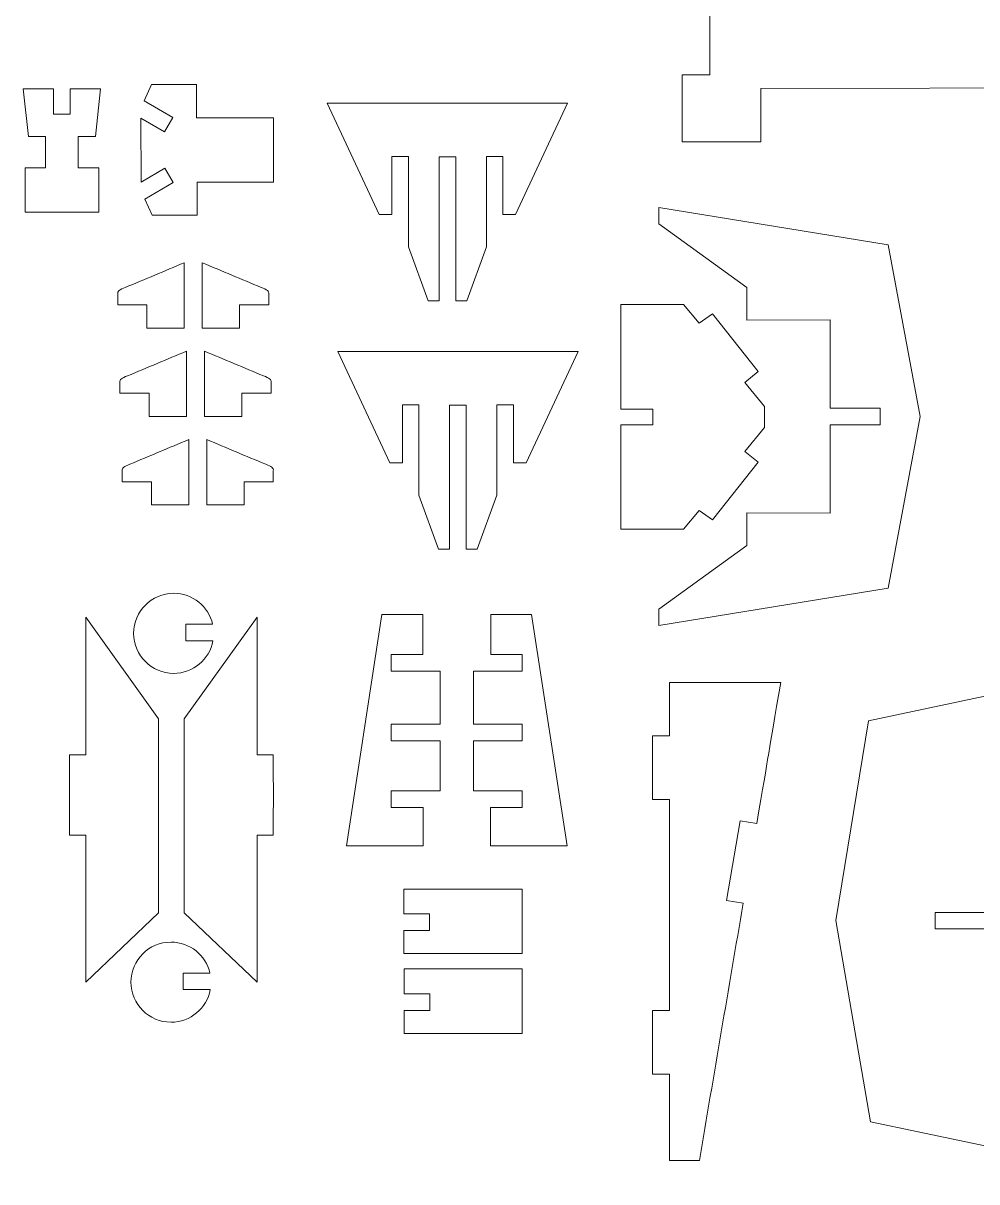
# Model space of a CAD drawing. Header units: millimetres. Extents: x -265 to 252, y -332 to 236.
# Drawn here: x -254.5 to -24.9, y -331.7 to -52.7 of the extents above; entities that cross this region are included whole.
import ezdxf

# ---------------------------------------------------------------- set-up
doc = ezdxf.new("R2010")
doc.units = ezdxf.units.MM
doc.header["$MEASUREMENT"] = 0
doc.layers.add('Layer 1', color=7, linetype='Continuous')

msp = doc.modelspace()

# ---------------------------------------------------------------- linework, layer by layer
at = {"layer": 'Layer 1', "color": 2, "lineweight": 5}
for points, knots in [([(-95.8356, -65.1484), (-95.8356, -65.1484), (-95.8356, -81.2724), (-95.8356, -81.2724), (-95.8356, -81.2724), (-95.8356, -81.2724), (-76.8668, -81.2724), (-76.8668, -81.2724), (-76.8668, -81.2724), (-76.8668, -81.2724), (-76.8668, -68.4684), (-76.8668, -68.4684), (-76.8668, -68.4684), (-76.8668, -68.4684), (4.3844, -68.3108), (4.3844, -68.3108), (4.3844, -68.3108), (4.3844, -68.3108), (5.4908, -83.9596), (5.4908, -83.9596), (5.4908, -83.9596), (5.4908, -83.9596), (11.9716, -83.9596), (11.9716, -83.9596), (11.9716, -83.9596), (11.9716, -83.9596), (11.9716, -79.0596), (11.9716, -79.0596), (11.9716, -79.0596), (11.9716, -79.0596), (15.9236, -79.0596), (15.9236, -79.0596), (15.9236, -79.0596), (15.9236, -79.0596), (15.9236, -83.9596), (15.9236, -83.9596), (15.9236, -83.9596), (15.9236, -83.9596), (15.9236, -83.9596), (15.9236, -83.9596), (15.9236, -83.9596), (15.9236, -83.9596), (22.4844, -83.9596), (22.4844, -83.9596), (22.4844, -83.9596), (22.4844, -83.9596), (23.1164, -68.302), (23.1164, -68.302), (23.1164, -68.302), (23.1164, -68.302), (55.9204, -68.4092), (55.9204, -68.4092), (55.9204, -68.4092), (55.9204, -68.4092), (55.9204, -68.4092), (55.9204, -68.4092), (55.9204, -68.4092), (55.9204, -68.4092), (55.9164, -59.6164), (55.9164, -59.6164), (55.9164, -59.6164), (55.9164, -59.6164), (69.1948, -59.6164), (69.1948, -59.6164), (69.1948, -59.6164), (69.1948, -59.6164), (69.1948, -71.1556), (69.1948, -71.1556), (69.1948, -71.1556), (69.1948, -71.1556), (82.7892, -71.1556), (82.7892, -71.1556), (82.7892, -71.1556), (82.7892, -71.1556), (82.7876, -68.3972), (82.7876, -68.3972), (82.7876, -68.3972), (82.7876, -68.3972), (131.4764, -68.3756), (131.4764, -68.3756), (131.4764, -68.3756), (131.4764, -68.3756), (131.4764, -68.3756), (131.4764, -68.3756), (131.4764, -68.3756), (133.4788, -68.0172), (134.4276, -66.6364), (134.322, -64.2332), (134.322, -64.2332), (134.322, -64.2332), (134.322, -64.2332), (134.322, -64.2332), (134.322, -64.2332), (134.4276, -61.8292), (133.4788, -60.4484), (131.4764, -60.0908), (131.4764, -60.0908), (131.4764, -60.0908), (131.4764, -60.0908), (131.4764, -60.0908), (131.4764, -60.0908), (131.4764, -60.0908), (104.1292, -60.0908), (104.1292, -60.0908), (104.1292, -60.0908), (104.1292, -60.0908), (34.5756, -43.9676), (34.5756, -43.9676), (34.5756, -43.9676), (34.5756, -43.9676), (32.0468, -47.1292), (32.0468, -47.1292), (32.0468, -47.1292), (32.0468, -47.1292), (14.6588, -34.1668), (14.6588, -34.1668), (14.6588, -34.1668), (14.6588, -34.1668), (10.2332, -60.4068), (10.2332, -60.4068), (10.2332, -60.4068), (10.2332, -60.4068), (6.4388, -59.774), (6.4388, -59.774), (6.4388, -59.774), (6.4388, -59.774), (8.178, -49.1836), (8.178, -49.1836), (8.178, -49.1836), (8.178, -49.1836), (-6.5228, -49.1836), (-6.5228, -49.1836), (-6.5228, -49.1836), (-6.5228, -49.1836), (-15.0588, -34.3252), (-15.0588, -34.3252), (-15.0588, -34.3252), (-15.0588, -34.3252), (-25.4924, -35.4316), (-25.4924, -35.4316), (-25.4924, -35.4316), (-25.4924, -35.4316), (-25.4924, -31.954), (-25.4924, -31.954), (-25.4924, -31.954), (-25.4924, -31.954), (-50.942, -35.1148), (-50.942, -35.1148), (-50.942, -35.1148), (-50.942, -35.1148), (-50.942, -38.9092), (-50.942, -38.9092), (-50.942, -38.9092), (-50.942, -38.9092), (-89.1964, -44.5996), (-89.1964, -44.5996), (-89.1964, -44.5996), (-89.1964, -44.5996), (-89.1964, -65.1484), (-89.1964, -65.1484), (-89.1964, -65.1484), (-89.1964, -65.1484), (-95.8356, -65.1484), (-95.8356, -65.1484), (-95.8356, -65.1484), (-95.8356, -65.1484), (-95.8356, -65.1484), (-95.8356, -65.1484)], [0, 0, 0, 0, 0.02380952, 0.02380952, 0.02380952, 0.02380952, 0.04761905, 0.04761905, 0.04761905, 0.04761905, 0.07142857, 0.07142857, 0.07142857, 0.07142857, 0.0952381, 0.0952381, 0.0952381, 0.0952381, 0.11904762, 0.11904762, 0.11904762, 0.11904762, 0.14285714, 0.14285714, 0.14285714, 0.14285714, 0.16666667, 0.16666667, 0.16666667, 0.16666667, 0.19047619, 0.19047619, 0.19047619, 0.19047619, 0.21428571, 0.21428571, 0.21428571, 0.21428571, 0.23809524, 0.23809524, 0.23809524, 0.23809524, 0.26190476, 0.26190476, 0.26190476, 0.26190476, 0.28571429, 0.28571429, 0.28571429, 0.28571429, 0.30952381, 0.30952381, 0.30952381, 0.30952381, 0.33333333, 0.33333333, 0.33333333, 0.33333333, 0.35714286, 0.35714286, 0.35714286, 0.35714286, 0.38095238, 0.38095238, 0.38095238, 0.38095238, 0.4047619, 0.4047619, 0.4047619, 0.4047619, 0.42857143, 0.42857143, 0.42857143, 0.42857143, 0.45238095, 0.45238095, 0.45238095, 0.45238095, 0.47619048, 0.47619048, 0.47619048, 0.47619048, 0.5, 0.5, 0.5, 0.5, 0.52380952, 0.52380952, 0.52380952, 0.52380952, 0.54761905, 0.54761905, 0.54761905, 0.54761905, 0.57142857, 0.57142857, 0.57142857, 0.57142857, 0.5952381, 0.5952381, 0.5952381, 0.5952381, 0.61904762, 0.61904762, 0.61904762, 0.61904762, 0.64285714, 0.64285714, 0.64285714, 0.64285714, 0.66666667, 0.66666667, 0.66666667, 0.66666667, 0.69047619, 0.69047619, 0.69047619, 0.69047619, 0.71428571, 0.71428571, 0.71428571, 0.71428571, 0.73809524, 0.73809524, 0.73809524, 0.73809524, 0.76190476, 0.76190476, 0.76190476, 0.76190476, 0.78571429, 0.78571429, 0.78571429, 0.78571429, 0.80952381, 0.80952381, 0.80952381, 0.80952381, 0.83333333, 0.83333333, 0.83333333, 0.83333333, 0.85714286, 0.85714286, 0.85714286, 0.85714286, 0.88095238, 0.88095238, 0.88095238, 0.88095238, 0.9047619, 0.9047619, 0.9047619, 0.9047619, 0.92857143, 0.92857143, 0.92857143, 0.92857143, 0.95238095, 0.95238095, 0.95238095, 0.95238095, 0.97619048, 0.97619048, 0.97619048, 0.97619048, 1, 1, 1, 1]), ([(-247.1588, -68.5228), (-247.1588, -68.5228), (-247.1588, -74.6084), (-247.1588, -74.6084), (-247.1588, -74.6084), (-247.1588, -74.6084), (-243.1668, -74.6084), (-243.1668, -74.6084), (-243.1668, -74.6084), (-243.1668, -74.6084), (-243.1668, -68.5228), (-243.1668, -68.5228), (-243.1668, -68.5228), (-243.1668, -68.5228), (-243.1668, -68.5228), (-243.1668, -68.5228), (-243.1668, -68.5228), (-243.1668, -68.5228), (-235.8364, -68.5228), (-235.8364, -68.5228), (-235.8364, -68.5228), (-235.8364, -68.5228), (-237.1012, -79.9828), (-237.1012, -79.9828), (-237.1012, -79.9828), (-237.1012, -79.9828), (-241.2108, -79.9828), (-241.2108, -79.9828), (-241.2108, -79.9828), (-241.2108, -79.9828), (-241.2108, -87.5708), (-241.2108, -87.5708), (-241.2108, -87.5708), (-241.2108, -87.5708), (-236.3108, -87.5708), (-236.3108, -87.5708), (-236.3108, -87.5708), (-236.3108, -87.5708), (-236.3108, -98.2404), (-236.3108, -98.2404), (-236.3108, -98.2404), (-236.3108, -98.2404), (-245.1628, -98.2404), (-245.1628, -98.2404), (-245.1628, -98.2404), (-245.1628, -98.2404), (-245.1628, -98.2404), (-245.1628, -98.2404), (-245.1628, -98.2404), (-245.1628, -98.2404), (-254.0148, -98.2404), (-254.0148, -98.2404), (-254.0148, -98.2404), (-254.0148, -98.2404), (-254.0148, -87.5708), (-254.0148, -87.5708), (-254.0148, -87.5708), (-254.0148, -87.5708), (-249.1148, -87.5708), (-249.1148, -87.5708), (-249.1148, -87.5708), (-249.1148, -87.5708), (-249.1148, -79.9828), (-249.1148, -79.9828), (-249.1148, -79.9828), (-249.1148, -79.9828), (-253.2244, -79.9828), (-253.2244, -79.9828), (-253.2244, -79.9828), (-253.2244, -79.9828), (-254.4892, -68.5228), (-254.4892, -68.5228), (-254.4892, -68.5228), (-254.4892, -68.5228), (-247.1588, -68.5228), (-247.1588, -68.5228), (-247.1588, -68.5228), (-247.1588, -68.5228), (-247.1588, -68.5228), (-247.1588, -68.5228)], [0, 0, 0, 0, 0.05, 0.05, 0.05, 0.05, 0.1, 0.1, 0.1, 0.1, 0.15, 0.15, 0.15, 0.15, 0.2, 0.2, 0.2, 0.2, 0.25, 0.25, 0.25, 0.25, 0.3, 0.3, 0.3, 0.3, 0.35, 0.35, 0.35, 0.35, 0.4, 0.4, 0.4, 0.4, 0.45, 0.45, 0.45, 0.45, 0.5, 0.5, 0.5, 0.5, 0.55, 0.55, 0.55, 0.55, 0.6, 0.6, 0.6, 0.6, 0.65, 0.65, 0.65, 0.65, 0.7, 0.7, 0.7, 0.7, 0.75, 0.75, 0.75, 0.75, 0.8, 0.8, 0.8, 0.8, 0.85, 0.85, 0.85, 0.85, 0.9, 0.9, 0.9, 0.9, 0.95, 0.95, 0.95, 0.95, 1, 1, 1, 1]), ([(-212.638, -91.0084), (-212.638, -91.0084), (-194.2612, -91.0084), (-194.2612, -91.0084), (-194.2612, -91.0084), (-194.2612, -91.0084), (-194.2612, -75.5164), (-194.2612, -75.5164), (-194.2612, -75.5164), (-194.2612, -75.5164), (-212.7564, -75.5164), (-212.7564, -75.5164), (-212.7564, -75.5164), (-212.7564, -75.5164), (-212.7564, -75.5164), (-212.7564, -75.5164), (-212.7564, -75.5164), (-212.7564, -75.5164), (-212.7564, -67.534), (-212.7564, -67.534), (-212.7564, -67.534), (-212.7564, -67.534), (-223.5844, -67.534), (-223.5844, -67.534), (-223.5844, -67.534), (-223.5844, -67.534), (-225.3348, -71.4156), (-225.3348, -71.4156), (-225.3348, -71.4156), (-225.3348, -71.4156), (-218.47, -75.4108), (-218.47, -75.4108), (-218.47, -75.4108), (-218.47, -75.4108), (-220.4788, -78.8636), (-220.4788, -78.8636), (-220.4788, -78.8636), (-220.4788, -78.8636), (-226.13, -75.5748), (-226.13, -75.5748), (-226.13, -75.5748), (-226.13, -75.5748), (-226.0876, -90.9948), (-226.0876, -90.9948), (-226.0876, -90.9948), (-226.0876, -90.9948), (-220.3604, -87.6612), (-220.3604, -87.6612), (-220.3604, -87.6612), (-220.3604, -87.6612), (-218.3508, -91.114), (-218.3508, -91.114), (-218.3508, -91.114), (-218.3508, -91.114), (-225.2164, -95.1092), (-225.2164, -95.1092), (-225.2164, -95.1092), (-225.2164, -95.1092), (-223.466, -98.9908), (-223.466, -98.9908), (-223.466, -98.9908), (-223.466, -98.9908), (-212.638, -98.9908), (-212.638, -98.9908), (-212.638, -98.9908), (-212.638, -98.9908), (-212.638, -91.0084), (-212.638, -91.0084), (-212.638, -91.0084), (-212.638, -91.0084), (-212.638, -91.0084), (-212.638, -91.0084)], [0, 0, 0, 0, 0.05555556, 0.05555556, 0.05555556, 0.05555556, 0.11111111, 0.11111111, 0.11111111, 0.11111111, 0.16666667, 0.16666667, 0.16666667, 0.16666667, 0.22222222, 0.22222222, 0.22222222, 0.22222222, 0.27777778, 0.27777778, 0.27777778, 0.27777778, 0.33333333, 0.33333333, 0.33333333, 0.33333333, 0.38888889, 0.38888889, 0.38888889, 0.38888889, 0.44444444, 0.44444444, 0.44444444, 0.44444444, 0.5, 0.5, 0.5, 0.5, 0.55555556, 0.55555556, 0.55555556, 0.55555556, 0.61111111, 0.61111111, 0.61111111, 0.61111111, 0.66666667, 0.66666667, 0.66666667, 0.66666667, 0.72222222, 0.72222222, 0.72222222, 0.72222222, 0.77777778, 0.77777778, 0.77777778, 0.77777778, 0.83333333, 0.83333333, 0.83333333, 0.83333333, 0.88888889, 0.88888889, 0.88888889, 0.88888889, 0.94444444, 0.94444444, 0.94444444, 0.94444444, 1, 1, 1, 1]), ([(-152.3644, -84.918), (-153.8924, -84.918), (-152.834, -84.918), (-154.362, -84.918), (-154.362, -84.918), (-154.362, -84.918), (-154.362, -119.6156), (-154.362, -119.6156), (-154.362, -119.6156), (-154.362, -119.6156), (-157.0276, -119.6156), (-157.0276, -119.6156), (-157.0276, -119.6156), (-157.0276, -119.6156), (-161.7484, -106.5756), (-161.7484, -106.5756), (-161.7484, -106.5756), (-161.7484, -106.5756), (-161.7484, -84.8396), (-161.7484, -84.8396), (-161.7484, -84.8396), (-161.7484, -84.8396), (-165.7436, -84.8396), (-165.7436, -84.8396), (-165.7436, -84.8396), (-165.7436, -84.8396), (-165.7436, -98.8292), (-165.7436, -98.8292), (-165.7436, -98.8292), (-165.7436, -98.8292), (-168.7836, -98.8292), (-168.7836, -98.8292), (-168.7836, -98.8292), (-168.7836, -98.8292), (-181.2924, -72.0356), (-181.2924, -72.0356), (-181.2924, -72.0356), (-181.2924, -72.0356), (-181.2924, -72.0356), (-181.2924, -72.0356), (-181.2924, -72.0356), (-181.2924, -72.0356), (-152.3644, -72.0356), (-152.3644, -72.0356), (-152.3644, -72.0356), (-152.3644, -72.0356), (-152.3644, -72.0356), (-152.3644, -72.0356), (-152.3644, -72.0356), (-152.3644, -72.0356), (-123.4372, -72.0356), (-123.4372, -72.0356), (-123.4372, -72.0356), (-123.4372, -72.0356), (-123.4372, -72.0356), (-123.4372, -72.0356), (-123.4372, -72.0356), (-123.4372, -72.0356), (-135.946, -98.8292), (-135.946, -98.8292), (-135.946, -98.8292), (-135.946, -98.8292), (-138.986, -98.8292), (-138.986, -98.8292), (-138.986, -98.8292), (-138.986, -98.8292), (-138.986, -84.8396), (-138.986, -84.8396), (-138.986, -84.8396), (-138.986, -84.8396), (-142.9804, -84.8396), (-142.9804, -84.8396), (-142.9804, -84.8396), (-142.9804, -84.8396), (-142.9804, -106.578), (-142.9804, -106.578), (-142.9804, -106.578), (-142.9804, -106.578), (-147.7012, -119.6156), (-147.7012, -119.6156), (-147.7012, -119.6156), (-147.7012, -119.6156), (-150.3668, -119.6156), (-150.3668, -119.6156), (-150.3668, -119.6156), (-150.3668, -119.6156), (-150.3668, -84.918), (-150.3668, -84.918), (-150.3668, -84.918), (-151.8956, -84.918), (-150.8364, -84.918), (-152.3644, -84.918), (-152.3644, -84.918), (-152.3644, -84.918), (-152.3644, -84.918), (-152.3644, -84.918)], [0, 0, 0, 0, 0.04166667, 0.04166667, 0.04166667, 0.04166667, 0.08333333, 0.08333333, 0.08333333, 0.08333333, 0.125, 0.125, 0.125, 0.125, 0.16666667, 0.16666667, 0.16666667, 0.16666667, 0.20833333, 0.20833333, 0.20833333, 0.20833333, 0.25, 0.25, 0.25, 0.25, 0.29166667, 0.29166667, 0.29166667, 0.29166667, 0.33333333, 0.33333333, 0.33333333, 0.33333333, 0.375, 0.375, 0.375, 0.375, 0.41666667, 0.41666667, 0.41666667, 0.41666667, 0.45833333, 0.45833333, 0.45833333, 0.45833333, 0.5, 0.5, 0.5, 0.5, 0.54166667, 0.54166667, 0.54166667, 0.54166667, 0.58333333, 0.58333333, 0.58333333, 0.58333333, 0.625, 0.625, 0.625, 0.625, 0.66666667, 0.66666667, 0.66666667, 0.66666667, 0.70833333, 0.70833333, 0.70833333, 0.70833333, 0.75, 0.75, 0.75, 0.75, 0.79166667, 0.79166667, 0.79166667, 0.79166667, 0.83333333, 0.83333333, 0.83333333, 0.83333333, 0.875, 0.875, 0.875, 0.875, 0.91666667, 0.91666667, 0.91666667, 0.91666667, 0.95833333, 0.95833333, 0.95833333, 0.95833333, 1, 1, 1, 1]), ([(-60.1788, -145.4268), (-60.1788, -145.4268), (-48.1924, -145.4268), (-48.1924, -145.4268), (-48.1924, -145.4268), (-48.1924, -145.4268), (-48.1924, -149.4188), (-48.1924, -149.4188), (-48.1924, -149.4188), (-48.1924, -149.4188), (-60.1788, -149.4188), (-60.1788, -149.4188), (-60.1788, -149.4188), (-60.1788, -149.4188), (-60.1788, -149.4188), (-60.1788, -149.4188), (-60.1788, -149.4188), (-60.1788, -149.4188), (-60.1876, -170.6764), (-60.1876, -170.6764), (-60.1876, -170.6764), (-60.1876, -170.6764), (-80.266, -170.6436), (-80.266, -170.6436), (-80.266, -170.6436), (-80.266, -170.6436), (-80.254, -178.4396), (-80.254, -178.4396), (-80.254, -178.4396), (-80.254, -178.4396), (-101.4364, -193.7732), (-101.4364, -193.7732), (-101.4364, -193.7732), (-101.4364, -193.7732), (-101.4364, -197.7252), (-101.4364, -197.7252), (-101.4364, -197.7252), (-101.4364, -197.7252), (-46.2684, -188.714), (-46.2684, -188.714), (-46.2684, -188.714), (-46.2684, -188.714), (-38.522, -147.4228), (-38.522, -147.4228), (-38.522, -147.4228), (-38.522, -147.4228), (-38.522, -147.4228), (-38.522, -147.4228), (-38.522, -147.4228), (-38.522, -147.4228), (-46.2684, -106.1316), (-46.2684, -106.1316), (-46.2684, -106.1316), (-46.2684, -106.1316), (-101.4364, -97.1212), (-101.4364, -97.1212), (-101.4364, -97.1212), (-101.4364, -97.1212), (-101.4364, -101.0732), (-101.4364, -101.0732), (-101.4364, -101.0732), (-101.4364, -101.0732), (-80.254, -116.406), (-80.254, -116.406), (-80.254, -116.406), (-80.254, -116.406), (-80.266, -124.202), (-80.266, -124.202), (-80.266, -124.202), (-80.266, -124.202), (-60.1876, -124.17), (-60.1876, -124.17), (-60.1876, -124.17), (-60.1876, -124.17), (-60.1788, -145.4276), (-60.1788, -145.4276), (-60.1788, -145.4276), (-60.1788, -145.4276), (-60.1788, -145.4268), (-60.1788, -145.4268)], [0, 0, 0, 0, 0.05, 0.05, 0.05, 0.05, 0.1, 0.1, 0.1, 0.1, 0.15, 0.15, 0.15, 0.15, 0.2, 0.2, 0.2, 0.2, 0.25, 0.25, 0.25, 0.25, 0.3, 0.3, 0.3, 0.3, 0.35, 0.35, 0.35, 0.35, 0.4, 0.4, 0.4, 0.4, 0.45, 0.45, 0.45, 0.45, 0.5, 0.5, 0.5, 0.5, 0.55, 0.55, 0.55, 0.55, 0.6, 0.6, 0.6, 0.6, 0.65, 0.65, 0.65, 0.65, 0.7, 0.7, 0.7, 0.7, 0.75, 0.75, 0.75, 0.75, 0.8, 0.8, 0.8, 0.8, 0.85, 0.85, 0.85, 0.85, 0.9, 0.9, 0.9, 0.9, 0.95, 0.95, 0.95, 0.95, 1, 1, 1, 1]), ([(-110.6044, -145.6188), (-110.6044, -145.6188), (-102.9348, -145.6188), (-102.9348, -145.6188), (-102.9348, -145.6188), (-102.9348, -145.6188), (-102.9348, -149.4132), (-102.9348, -149.4132), (-102.9348, -149.4132), (-102.9348, -149.4132), (-110.6044, -149.4132), (-110.6044, -149.4132), (-110.6044, -149.4132), (-110.6044, -149.4132), (-110.6044, -149.4132), (-110.6044, -149.4132), (-110.6044, -149.4132), (-110.6044, -149.4132), (-110.6044, -174.5468), (-110.6044, -174.5468), (-110.6044, -174.5468), (-110.6044, -174.5468), (-95.5084, -174.5468), (-95.5084, -174.5468), (-95.5084, -174.5468), (-95.5084, -174.5468), (-91.7148, -170.042), (-91.7148, -170.042), (-91.7148, -170.042), (-91.7148, -170.042), (-88.5532, -172.334), (-88.5532, -172.334), (-88.5532, -172.334), (-88.5532, -172.334), (-77.5668, -158.4228), (-77.5668, -158.4228), (-77.5668, -158.4228), (-77.5668, -158.4228), (-80.7284, -155.8148), (-80.7284, -155.8148), (-80.7284, -155.8148), (-80.7284, -155.8148), (-75.986, -150.0452), (-75.986, -150.0452), (-75.986, -150.0452), (-75.986, -150.0452), (-75.986, -147.5156), (-75.986, -147.5156), (-75.986, -147.5156), (-75.986, -147.5156), (-75.986, -147.5156), (-75.986, -147.5156), (-75.986, -147.5156), (-75.986, -147.5156), (-75.986, -144.9868), (-75.986, -144.9868), (-75.986, -144.9868), (-75.986, -144.9868), (-80.7284, -139.2172), (-80.7284, -139.2172), (-80.7284, -139.2172), (-80.7284, -139.2172), (-77.5668, -136.6084), (-77.5668, -136.6084), (-77.5668, -136.6084), (-77.5668, -136.6084), (-88.5532, -122.698), (-88.5532, -122.698), (-88.5532, -122.698), (-88.5532, -122.698), (-91.7148, -124.99), (-91.7148, -124.99), (-91.7148, -124.99), (-91.7148, -124.99), (-95.5084, -120.4852), (-95.5084, -120.4852), (-95.5084, -120.4852), (-95.5084, -120.4852), (-110.6044, -120.4852), (-110.6044, -120.4852), (-110.6044, -120.4852), (-110.6044, -120.4852), (-110.6044, -145.6188), (-110.6044, -145.6188), (-110.6044, -145.6188), (-110.6044, -145.6188), (-110.6044, -145.6188), (-110.6044, -145.6188)], [0, 0, 0, 0, 0.04545455, 0.04545455, 0.04545455, 0.04545455, 0.09090909, 0.09090909, 0.09090909, 0.09090909, 0.13636364, 0.13636364, 0.13636364, 0.13636364, 0.18181818, 0.18181818, 0.18181818, 0.18181818, 0.22727273, 0.22727273, 0.22727273, 0.22727273, 0.27272727, 0.27272727, 0.27272727, 0.27272727, 0.31818182, 0.31818182, 0.31818182, 0.31818182, 0.36363636, 0.36363636, 0.36363636, 0.36363636, 0.40909091, 0.40909091, 0.40909091, 0.40909091, 0.45454545, 0.45454545, 0.45454545, 0.45454545, 0.5, 0.5, 0.5, 0.5, 0.54545455, 0.54545455, 0.54545455, 0.54545455, 0.59090909, 0.59090909, 0.59090909, 0.59090909, 0.63636364, 0.63636364, 0.63636364, 0.63636364, 0.68181818, 0.68181818, 0.68181818, 0.68181818, 0.72727273, 0.72727273, 0.72727273, 0.72727273, 0.77272727, 0.77272727, 0.77272727, 0.77272727, 0.81818182, 0.81818182, 0.81818182, 0.81818182, 0.86363636, 0.86363636, 0.86363636, 0.86363636, 0.90909091, 0.90909091, 0.90909091, 0.90909091, 0.95454545, 0.95454545, 0.95454545, 0.95454545, 1, 1, 1, 1]), ([(-149.822, -144.6644), (-151.35, -144.6644), (-150.2916, -144.6644), (-151.8196, -144.6644), (-151.8196, -144.6644), (-151.8196, -144.6644), (-151.8196, -179.362), (-151.8196, -179.362), (-151.8196, -179.362), (-151.8196, -179.362), (-154.4852, -179.362), (-154.4852, -179.362), (-154.4852, -179.362), (-154.4852, -179.362), (-159.206, -166.322), (-159.206, -166.322), (-159.206, -166.322), (-159.206, -166.322), (-159.206, -144.586), (-159.206, -144.586), (-159.206, -144.586), (-159.206, -144.586), (-163.2012, -144.586), (-163.2012, -144.586), (-163.2012, -144.586), (-163.2012, -144.586), (-163.2012, -158.5756), (-163.2012, -158.5756), (-163.2012, -158.5756), (-163.2012, -158.5756), (-166.2412, -158.5756), (-166.2412, -158.5756), (-166.2412, -158.5756), (-166.2412, -158.5756), (-178.75, -131.782), (-178.75, -131.782), (-178.75, -131.782), (-178.75, -131.782), (-178.75, -131.782), (-178.75, -131.782), (-178.75, -131.782), (-178.75, -131.782), (-149.822, -131.782), (-149.822, -131.782), (-149.822, -131.782), (-149.822, -131.782), (-149.822, -131.782), (-149.822, -131.782), (-149.822, -131.782), (-149.822, -131.782), (-120.8948, -131.782), (-120.8948, -131.782), (-120.8948, -131.782), (-120.8948, -131.782), (-120.8948, -131.782), (-120.8948, -131.782), (-120.8948, -131.782), (-120.8948, -131.782), (-133.4036, -158.5756), (-133.4036, -158.5756), (-133.4036, -158.5756), (-133.4036, -158.5756), (-136.4436, -158.5756), (-136.4436, -158.5756), (-136.4436, -158.5756), (-136.4436, -158.5756), (-136.4436, -144.586), (-136.4436, -144.586), (-136.4436, -144.586), (-136.4436, -144.586), (-140.438, -144.586), (-140.438, -144.586), (-140.438, -144.586), (-140.438, -144.586), (-140.438, -166.3244), (-140.438, -166.3244), (-140.438, -166.3244), (-140.438, -166.3244), (-145.1588, -179.362), (-145.1588, -179.362), (-145.1588, -179.362), (-145.1588, -179.362), (-147.8244, -179.362), (-147.8244, -179.362), (-147.8244, -179.362), (-147.8244, -179.362), (-147.8244, -144.6644), (-147.8244, -144.6644), (-147.8244, -144.6644), (-149.3532, -144.6644), (-148.294, -144.6644), (-149.822, -144.6644), (-149.822, -144.6644), (-149.822, -144.6644), (-149.822, -144.6644), (-149.822, -144.6644)], [0, 0, 0, 0, 0.04166667, 0.04166667, 0.04166667, 0.04166667, 0.08333333, 0.08333333, 0.08333333, 0.08333333, 0.125, 0.125, 0.125, 0.125, 0.16666667, 0.16666667, 0.16666667, 0.16666667, 0.20833333, 0.20833333, 0.20833333, 0.20833333, 0.25, 0.25, 0.25, 0.25, 0.29166667, 0.29166667, 0.29166667, 0.29166667, 0.33333333, 0.33333333, 0.33333333, 0.33333333, 0.375, 0.375, 0.375, 0.375, 0.41666667, 0.41666667, 0.41666667, 0.41666667, 0.45833333, 0.45833333, 0.45833333, 0.45833333, 0.5, 0.5, 0.5, 0.5, 0.54166667, 0.54166667, 0.54166667, 0.54166667, 0.58333333, 0.58333333, 0.58333333, 0.58333333, 0.625, 0.625, 0.625, 0.625, 0.66666667, 0.66666667, 0.66666667, 0.66666667, 0.70833333, 0.70833333, 0.70833333, 0.70833333, 0.75, 0.75, 0.75, 0.75, 0.79166667, 0.79166667, 0.79166667, 0.79166667, 0.83333333, 0.83333333, 0.83333333, 0.83333333, 0.875, 0.875, 0.875, 0.875, 0.91666667, 0.91666667, 0.91666667, 0.91666667, 0.95833333, 0.95833333, 0.95833333, 0.95833333, 1, 1, 1, 1]), ([(-22.9604, -270.7796), (-22.9604, -270.7796), (-34.946, -270.7796), (-34.946, -270.7796), (-34.946, -270.7796), (-34.946, -270.7796), (-34.946, -266.7884), (-34.946, -266.7884), (-34.946, -266.7884), (-34.946, -266.7884), (-22.9604, -266.7884), (-22.9604, -266.7884), (-22.9604, -266.7884), (-22.9604, -266.7884), (-22.9604, -266.7884), (-22.9604, -266.7884), (-22.9604, -266.7884), (-22.9604, -266.7884), (-22.9604, -231.286), (-22.9604, -231.286), (-22.9604, -231.286), (-22.9604, -231.286), (18.2972, -222.434), (18.2972, -222.434), (18.2972, -222.434), (18.2972, -222.434), (18.2972, -205.994), (18.2972, -205.994), (18.2972, -205.994), (18.2972, -205.994), (-51.0188, -220.6556), (-51.0188, -220.6556), (-51.0188, -220.6556), (-51.0188, -220.6556), (-58.8436, -268.7836), (-58.8436, -268.7836), (-58.8436, -268.7836), (-58.8436, -268.7836), (-50.5052, -317.2284), (-50.5052, -317.2284), (-50.5052, -317.2284), (-50.5052, -317.2284), (18.3364, -331.6524), (18.3364, -331.6524), (18.3364, -331.6524), (18.3364, -331.6524), (18.2972, -315.134), (18.2972, -315.134), (18.2972, -315.134), (18.2972, -315.134), (-22.9604, -306.2812), (-22.9604, -306.2812), (-22.9604, -306.2812), (-22.9604, -306.2812), (-22.9604, -270.7796), (-22.9604, -270.7796), (-22.9604, -270.7796), (-22.9604, -270.7796), (-22.9604, -270.7796), (-22.9604, -270.7796)], [0, 0, 0, 0, 0.06666667, 0.06666667, 0.06666667, 0.06666667, 0.13333333, 0.13333333, 0.13333333, 0.13333333, 0.2, 0.2, 0.2, 0.2, 0.26666667, 0.26666667, 0.26666667, 0.26666667, 0.33333333, 0.33333333, 0.33333333, 0.33333333, 0.4, 0.4, 0.4, 0.4, 0.46666667, 0.46666667, 0.46666667, 0.46666667, 0.53333333, 0.53333333, 0.53333333, 0.53333333, 0.6, 0.6, 0.6, 0.6, 0.66666667, 0.66666667, 0.66666667, 0.66666667, 0.73333333, 0.73333333, 0.73333333, 0.73333333, 0.8, 0.8, 0.8, 0.8, 0.86666667, 0.86666667, 0.86666667, 0.86666667, 0.93333333, 0.93333333, 0.93333333, 0.93333333, 1, 1, 1, 1])]:
    msp.add_open_spline(points, degree=3, knots=knots, dxfattribs=at)
at = {"layer": 'Layer 1', "color": 22, "lineweight": 5}
for points, knots in [([(-224.6844, -120.5644), (-227.0292, -120.5644), (-229.374, -120.5644), (-231.7188, -120.5644), (-231.7188, -120.5644), (-231.7188, -119.6684), (-231.7188, -118.7724), (-231.7188, -117.8772), (-231.7188, -117.8772), (-231.8508, -117.3236), (-231.2444, -116.8228), (-229.9012, -116.3748), (-229.9012, -116.3748), (-229.9012, -116.3748), (-229.9012, -116.3748), (-229.9012, -116.3748), (-229.9012, -116.3748), (-225.1652, -114.386), (-220.43, -112.3964), (-215.694, -110.4076), (-215.694, -110.4076), (-215.694, -110.4076), (-215.694, -110.4076), (-215.694, -110.4076), (-215.694, -110.4076), (-215.694, -115.6508), (-215.694, -120.8932), (-215.694, -126.1364), (-215.694, -126.1364), (-215.694, -126.1364), (-215.694, -126.1364), (-215.694, -126.1364), (-215.694, -126.1364), (-215.694, -126.1364), (-224.6844, -126.1364), (-224.6844, -126.1364), (-224.6844, -126.1364), (-224.6844, -126.1364), (-224.6844, -120.5644), (-224.6844, -120.5644), (-224.6844, -120.5644), (-224.6844, -120.5644), (-224.6844, -120.5644), (-224.6844, -120.5644)], [0, 0, 0, 0, 0.09090909, 0.09090909, 0.09090909, 0.09090909, 0.18181818, 0.18181818, 0.18181818, 0.18181818, 0.27272727, 0.27272727, 0.27272727, 0.27272727, 0.36363636, 0.36363636, 0.36363636, 0.36363636, 0.45454545, 0.45454545, 0.45454545, 0.45454545, 0.54545455, 0.54545455, 0.54545455, 0.54545455, 0.63636364, 0.63636364, 0.63636364, 0.63636364, 0.72727273, 0.72727273, 0.72727273, 0.72727273, 0.81818182, 0.81818182, 0.81818182, 0.81818182, 0.90909091, 0.90909091, 0.90909091, 0.90909091, 1, 1, 1, 1]), ([(-202.3836, -120.5644), (-200.0388, -120.5644), (-197.694, -120.5644), (-195.3492, -120.5644), (-195.3492, -120.5644), (-195.3492, -119.6684), (-195.3492, -118.7724), (-195.3492, -117.8772), (-195.3492, -117.8772), (-195.2172, -117.3236), (-195.8236, -116.8228), (-197.1668, -116.3748), (-197.1668, -116.3748), (-197.1668, -116.3748), (-197.1668, -116.3748), (-197.1668, -116.3748), (-197.1668, -116.3748), (-201.9028, -114.386), (-206.638, -112.3964), (-211.374, -110.4076), (-211.374, -110.4076), (-211.374, -110.4076), (-211.374, -110.4076), (-211.374, -110.4076), (-211.374, -110.4076), (-211.374, -115.6508), (-211.374, -120.8932), (-211.374, -126.1364), (-211.374, -126.1364), (-211.374, -126.1364), (-211.374, -126.1364), (-211.374, -126.1364), (-211.374, -126.1364), (-211.374, -126.1364), (-202.3836, -126.1364), (-202.3836, -126.1364), (-202.3836, -126.1364), (-202.3836, -126.1364), (-202.3836, -120.5644), (-202.3836, -120.5644), (-202.3836, -120.5644), (-202.3836, -120.5644), (-202.3836, -120.5644), (-202.3836, -120.5644)], [0, 0, 0, 0, 0.09090909, 0.09090909, 0.09090909, 0.09090909, 0.18181818, 0.18181818, 0.18181818, 0.18181818, 0.27272727, 0.27272727, 0.27272727, 0.27272727, 0.36363636, 0.36363636, 0.36363636, 0.36363636, 0.45454545, 0.45454545, 0.45454545, 0.45454545, 0.54545455, 0.54545455, 0.54545455, 0.54545455, 0.63636364, 0.63636364, 0.63636364, 0.63636364, 0.72727273, 0.72727273, 0.72727273, 0.72727273, 0.81818182, 0.81818182, 0.81818182, 0.81818182, 0.90909091, 0.90909091, 0.90909091, 0.90909091, 1, 1, 1, 1]), ([(-224.1492, -141.8436), (-226.494, -141.8436), (-228.8388, -141.8436), (-231.1836, -141.8436), (-231.1836, -141.8436), (-231.1836, -140.9476), (-231.1836, -140.0516), (-231.1836, -139.1564), (-231.1836, -139.1564), (-231.3156, -138.6028), (-230.7092, -138.102), (-229.366, -137.654), (-229.366, -137.654), (-229.366, -137.654), (-229.366, -137.654), (-229.366, -137.654), (-229.366, -137.654), (-224.63, -135.6652), (-219.8948, -133.6756), (-215.1588, -131.6868), (-215.1588, -131.6868), (-215.1588, -131.6868), (-215.1588, -131.6868), (-215.1588, -131.6868), (-215.1588, -131.6868), (-215.1588, -136.93), (-215.1588, -142.1724), (-215.1588, -147.4156), (-215.1588, -147.4156), (-215.1588, -147.4156), (-215.1588, -147.4156), (-215.1588, -147.4156), (-215.1588, -147.4156), (-215.1588, -147.4156), (-224.1492, -147.4156), (-224.1492, -147.4156), (-224.1492, -147.4156), (-224.1492, -147.4156), (-224.1492, -141.8436), (-224.1492, -141.8436), (-224.1492, -141.8436), (-224.1492, -141.8436), (-224.1492, -141.8436), (-224.1492, -141.8436)], [0, 0, 0, 0, 0.09090909, 0.09090909, 0.09090909, 0.09090909, 0.18181818, 0.18181818, 0.18181818, 0.18181818, 0.27272727, 0.27272727, 0.27272727, 0.27272727, 0.36363636, 0.36363636, 0.36363636, 0.36363636, 0.45454545, 0.45454545, 0.45454545, 0.45454545, 0.54545455, 0.54545455, 0.54545455, 0.54545455, 0.63636364, 0.63636364, 0.63636364, 0.63636364, 0.72727273, 0.72727273, 0.72727273, 0.72727273, 0.81818182, 0.81818182, 0.81818182, 0.81818182, 0.90909091, 0.90909091, 0.90909091, 0.90909091, 1, 1, 1, 1]), ([(-201.8484, -141.8436), (-199.5036, -141.8436), (-197.1588, -141.8436), (-194.814, -141.8436), (-194.814, -141.8436), (-194.814, -140.9476), (-194.814, -140.0516), (-194.814, -139.1564), (-194.814, -139.1564), (-194.682, -138.6028), (-195.2884, -138.102), (-196.6316, -137.654), (-196.6316, -137.654), (-196.6316, -137.654), (-196.6316, -137.654), (-196.6316, -137.654), (-196.6316, -137.654), (-201.3676, -135.6652), (-206.1028, -133.6756), (-210.8388, -131.6868), (-210.8388, -131.6868), (-210.8388, -131.6868), (-210.8388, -131.6868), (-210.8388, -131.6868), (-210.8388, -131.6868), (-210.8388, -136.93), (-210.8388, -142.1724), (-210.8388, -147.4156), (-210.8388, -147.4156), (-210.8388, -147.4156), (-210.8388, -147.4156), (-210.8388, -147.4156), (-210.8388, -147.4156), (-210.8388, -147.4156), (-201.8484, -147.4156), (-201.8484, -147.4156), (-201.8484, -147.4156), (-201.8484, -147.4156), (-201.8484, -141.8436), (-201.8484, -141.8436), (-201.8484, -141.8436), (-201.8484, -141.8436), (-201.8484, -141.8436), (-201.8484, -141.8436)], [0, 0, 0, 0, 0.09090909, 0.09090909, 0.09090909, 0.09090909, 0.18181818, 0.18181818, 0.18181818, 0.18181818, 0.27272727, 0.27272727, 0.27272727, 0.27272727, 0.36363636, 0.36363636, 0.36363636, 0.36363636, 0.45454545, 0.45454545, 0.45454545, 0.45454545, 0.54545455, 0.54545455, 0.54545455, 0.54545455, 0.63636364, 0.63636364, 0.63636364, 0.63636364, 0.72727273, 0.72727273, 0.72727273, 0.72727273, 0.81818182, 0.81818182, 0.81818182, 0.81818182, 0.90909091, 0.90909091, 0.90909091, 0.90909091, 1, 1, 1, 1]), ([(-223.614, -163.1228), (-225.9588, -163.1228), (-228.3036, -163.1228), (-230.6484, -163.1228), (-230.6484, -163.1228), (-230.6484, -162.2268), (-230.6484, -161.3308), (-230.6484, -160.4356), (-230.6484, -160.4356), (-230.7804, -159.882), (-230.174, -159.3812), (-228.8308, -158.9332), (-228.8308, -158.9332), (-228.8308, -158.9332), (-228.8308, -158.9332), (-228.8308, -158.9332), (-228.8308, -158.9332), (-224.0948, -156.9444), (-219.3596, -154.9548), (-214.6236, -152.966), (-214.6236, -152.966), (-214.6236, -152.966), (-214.6236, -152.966), (-214.6236, -152.966), (-214.6236, -152.966), (-214.6236, -158.2092), (-214.6236, -163.4516), (-214.6236, -168.6948), (-214.6236, -168.6948), (-214.6236, -168.6948), (-214.6236, -168.6948), (-214.6236, -168.6948), (-214.6236, -168.6948), (-214.6236, -168.6948), (-223.614, -168.6948), (-223.614, -168.6948), (-223.614, -168.6948), (-223.614, -168.6948), (-223.614, -163.1228), (-223.614, -163.1228), (-223.614, -163.1228), (-223.614, -163.1228), (-223.614, -163.1228), (-223.614, -163.1228)], [0, 0, 0, 0, 0.09090909, 0.09090909, 0.09090909, 0.09090909, 0.18181818, 0.18181818, 0.18181818, 0.18181818, 0.27272727, 0.27272727, 0.27272727, 0.27272727, 0.36363636, 0.36363636, 0.36363636, 0.36363636, 0.45454545, 0.45454545, 0.45454545, 0.45454545, 0.54545455, 0.54545455, 0.54545455, 0.54545455, 0.63636364, 0.63636364, 0.63636364, 0.63636364, 0.72727273, 0.72727273, 0.72727273, 0.72727273, 0.81818182, 0.81818182, 0.81818182, 0.81818182, 0.90909091, 0.90909091, 0.90909091, 0.90909091, 1, 1, 1, 1]), ([(-201.3132, -163.1228), (-198.9684, -163.1228), (-196.6236, -163.1228), (-194.2788, -163.1228), (-194.2788, -163.1228), (-194.2788, -162.2268), (-194.2788, -161.3308), (-194.2788, -160.4356), (-194.2788, -160.4356), (-194.1468, -159.882), (-194.7532, -159.3812), (-196.0964, -158.9332), (-196.0964, -158.9332), (-196.0964, -158.9332), (-196.0964, -158.9332), (-196.0964, -158.9332), (-196.0964, -158.9332), (-200.8324, -156.9444), (-205.5676, -154.9548), (-210.3036, -152.966), (-210.3036, -152.966), (-210.3036, -152.966), (-210.3036, -152.966), (-210.3036, -152.966), (-210.3036, -152.966), (-210.3036, -158.2092), (-210.3036, -163.4516), (-210.3036, -168.6948), (-210.3036, -168.6948), (-210.3036, -168.6948), (-210.3036, -168.6948), (-210.3036, -168.6948), (-210.3036, -168.6948), (-210.3036, -168.6948), (-201.3132, -168.6948), (-201.3132, -168.6948), (-201.3132, -168.6948), (-201.3132, -168.6948), (-201.3132, -163.1228), (-201.3132, -163.1228), (-201.3132, -163.1228), (-201.3132, -163.1228), (-201.3132, -163.1228), (-201.3132, -163.1228)], [0, 0, 0, 0, 0.09090909, 0.09090909, 0.09090909, 0.09090909, 0.18181818, 0.18181818, 0.18181818, 0.18181818, 0.27272727, 0.27272727, 0.27272727, 0.27272727, 0.36363636, 0.36363636, 0.36363636, 0.36363636, 0.45454545, 0.45454545, 0.45454545, 0.45454545, 0.54545455, 0.54545455, 0.54545455, 0.54545455, 0.63636364, 0.63636364, 0.63636364, 0.63636364, 0.72727273, 0.72727273, 0.72727273, 0.72727273, 0.81818182, 0.81818182, 0.81818182, 0.81818182, 0.90909091, 0.90909091, 0.90909091, 0.90909091, 1, 1, 1, 1]), ([(-208.8836, -197.4284), (-208.8836, -197.4284), (-215.3404, -197.4284), (-215.3404, -197.4284), (-215.3404, -197.4284), (-215.3404, -197.4284), (-215.3404, -201.4204), (-215.3404, -201.4204), (-215.3404, -201.4204), (-215.3404, -201.4204), (-208.8004, -201.4204), (-208.8004, -201.4204), (-208.8004, -201.4204), (-208.8004, -201.4204), (-208.8028, -201.434), (-208.8028, -201.434), (-208.8028, -201.434), (-209.6508, -205.8868), (-213.5652, -209.2548), (-218.2644, -209.2548), (-218.2644, -209.2548), (-223.5836, -209.2548), (-227.8972, -204.9412), (-227.8972, -199.622), (-227.8972, -199.622), (-227.8972, -194.3036), (-223.5836, -189.99), (-218.2644, -189.99), (-218.2644, -189.99), (-213.7044, -189.99), (-209.8836, -193.1604), (-208.886, -197.4172), (-208.886, -197.4172), (-208.886, -197.4172), (-208.8836, -197.4284), (-208.8836, -197.4284)], [0, 0, 0, 0, 0.11111111, 0.11111111, 0.11111111, 0.11111111, 0.22222222, 0.22222222, 0.22222222, 0.22222222, 0.33333333, 0.33333333, 0.33333333, 0.33333333, 0.44444444, 0.44444444, 0.44444444, 0.44444444, 0.55555556, 0.55555556, 0.55555556, 0.55555556, 0.66666667, 0.66666667, 0.66666667, 0.66666667, 0.77777778, 0.77777778, 0.77777778, 0.77777778, 0.88888889, 0.88888889, 0.88888889, 0.88888889, 1, 1, 1, 1]), ([(-154.1116, -208.6876), (-154.1116, -208.6876), (-154.1116, -221.5116), (-154.1116, -221.5116), (-154.1116, -221.5116), (-154.1116, -221.5116), (-154.1116, -221.5116), (-154.1116, -221.5116), (-154.1116, -221.5116), (-154.1116, -221.5116), (-165.8876, -221.5116), (-165.8876, -221.5116), (-165.8876, -221.5116), (-165.8876, -221.5116), (-165.8876, -225.5028), (-165.8876, -225.5028), (-165.8876, -225.5028), (-165.8876, -225.5028), (-154.1116, -225.5028), (-154.1116, -225.5028), (-154.1116, -225.5028), (-154.1116, -225.5028), (-154.1116, -225.5028), (-154.1116, -225.5028), (-154.1116, -225.5028), (-154.1116, -225.5028), (-154.1116, -237.5364), (-154.1116, -237.5364), (-154.1116, -237.5364), (-154.1116, -237.5364), (-154.1116, -237.5364), (-154.1116, -237.5364), (-154.1116, -237.5364), (-154.1116, -237.5364), (-165.8876, -237.5364), (-165.8876, -237.5364), (-165.8876, -237.5364), (-165.8876, -237.5364), (-165.8876, -241.5276), (-165.8876, -241.5276), (-165.8876, -241.5276), (-165.8876, -241.5276), (-158.2116, -241.5276), (-158.2116, -241.5276), (-158.2116, -241.5276), (-158.2116, -241.5276), (-158.2116, -241.5276), (-158.2116, -241.5276), (-158.2116, -241.5276), (-158.2116, -241.5276), (-158.2116, -250.7948), (-158.2116, -250.7948), (-158.2116, -250.7948), (-158.2116, -250.7948), (-158.2116, -250.7948), (-158.2116, -250.7948), (-158.2116, -250.7948), (-158.2116, -250.7948), (-176.6668, -250.7948), (-176.6668, -250.7948), (-176.6668, -250.7948), (-176.6668, -250.7948), (-176.6668, -250.7948), (-176.6668, -250.7948), (-176.6668, -250.7948), (-176.6668, -250.7948), (-168.1388, -195.1132), (-168.1388, -195.1132), (-168.1388, -195.1132), (-168.1388, -195.1132), (-168.1388, -195.1132), (-168.1388, -195.1132), (-168.1388, -195.1132), (-168.1388, -195.1132), (-158.3004, -195.1132), (-158.3004, -195.1132), (-158.3004, -195.1132), (-158.3004, -195.1132), (-158.3004, -195.1132), (-158.3004, -195.1132), (-158.3004, -195.1132), (-158.3004, -195.1132), (-158.3004, -204.6964), (-158.3004, -204.6964), (-158.3004, -204.6964), (-158.3004, -204.6964), (-158.3004, -204.6964), (-158.3004, -204.6964), (-158.3004, -204.6964), (-158.3004, -204.6964), (-165.8876, -204.6964), (-165.8876, -204.6964), (-165.8876, -204.6964), (-165.8876, -204.6964), (-165.8876, -208.6876), (-165.8876, -208.6876), (-165.8876, -208.6876), (-165.8876, -208.6876), (-154.1116, -208.6876), (-154.1116, -208.6876), (-154.1116, -208.6876), (-154.1116, -208.6876), (-154.1116, -208.6876), (-154.1116, -208.6876)], [0, 0, 0, 0, 0.03846154, 0.03846154, 0.03846154, 0.03846154, 0.07692308, 0.07692308, 0.07692308, 0.07692308, 0.11538462, 0.11538462, 0.11538462, 0.11538462, 0.15384615, 0.15384615, 0.15384615, 0.15384615, 0.19230769, 0.19230769, 0.19230769, 0.19230769, 0.23076923, 0.23076923, 0.23076923, 0.23076923, 0.26923077, 0.26923077, 0.26923077, 0.26923077, 0.30769231, 0.30769231, 0.30769231, 0.30769231, 0.34615385, 0.34615385, 0.34615385, 0.34615385, 0.38461538, 0.38461538, 0.38461538, 0.38461538, 0.42307692, 0.42307692, 0.42307692, 0.42307692, 0.46153846, 0.46153846, 0.46153846, 0.46153846, 0.5, 0.5, 0.5, 0.5, 0.53846154, 0.53846154, 0.53846154, 0.53846154, 0.57692308, 0.57692308, 0.57692308, 0.57692308, 0.61538462, 0.61538462, 0.61538462, 0.61538462, 0.65384615, 0.65384615, 0.65384615, 0.65384615, 0.69230769, 0.69230769, 0.69230769, 0.69230769, 0.73076923, 0.73076923, 0.73076923, 0.73076923, 0.76923077, 0.76923077, 0.76923077, 0.76923077, 0.80769231, 0.80769231, 0.80769231, 0.80769231, 0.84615385, 0.84615385, 0.84615385, 0.84615385, 0.88461538, 0.88461538, 0.88461538, 0.88461538, 0.92307692, 0.92307692, 0.92307692, 0.92307692, 0.96153846, 0.96153846, 0.96153846, 0.96153846, 1, 1, 1, 1]), ([(-146.1116, -208.6876), (-146.1116, -208.6876), (-146.1116, -221.5116), (-146.1116, -221.5116), (-146.1116, -221.5116), (-146.1116, -221.5116), (-146.1116, -221.5116), (-146.1116, -221.5116), (-146.1116, -221.5116), (-146.1116, -221.5116), (-134.3356, -221.5116), (-134.3356, -221.5116), (-134.3356, -221.5116), (-134.3356, -221.5116), (-134.3356, -225.5028), (-134.3356, -225.5028), (-134.3356, -225.5028), (-134.3356, -225.5028), (-146.1116, -225.5028), (-146.1116, -225.5028), (-146.1116, -225.5028), (-146.1116, -225.5028), (-146.1116, -225.5028), (-146.1116, -225.5028), (-146.1116, -225.5028), (-146.1116, -225.5028), (-146.1116, -237.5364), (-146.1116, -237.5364), (-146.1116, -237.5364), (-146.1116, -237.5364), (-146.1116, -237.5364), (-146.1116, -237.5364), (-146.1116, -237.5364), (-146.1116, -237.5364), (-134.3356, -237.5364), (-134.3356, -237.5364), (-134.3356, -237.5364), (-134.3356, -237.5364), (-134.3356, -241.5276), (-134.3356, -241.5276), (-134.3356, -241.5276), (-134.3356, -241.5276), (-142.0116, -241.5276), (-142.0116, -241.5276), (-142.0116, -241.5276), (-142.0116, -241.5276), (-142.0116, -241.5276), (-142.0116, -241.5276), (-142.0116, -241.5276), (-142.0116, -241.5276), (-142.0116, -250.7948), (-142.0116, -250.7948), (-142.0116, -250.7948), (-142.0116, -250.7948), (-142.0116, -250.7948), (-142.0116, -250.7948), (-142.0116, -250.7948), (-142.0116, -250.7948), (-123.5564, -250.7948), (-123.5564, -250.7948), (-123.5564, -250.7948), (-123.5564, -250.7948), (-123.5564, -250.7948), (-123.5564, -250.7948), (-123.5564, -250.7948), (-123.5564, -250.7948), (-132.0844, -195.1132), (-132.0844, -195.1132), (-132.0844, -195.1132), (-132.0844, -195.1132), (-132.0844, -195.1132), (-132.0844, -195.1132), (-132.0844, -195.1132), (-132.0844, -195.1132), (-141.9228, -195.1132), (-141.9228, -195.1132), (-141.9228, -195.1132), (-141.9228, -195.1132), (-141.9228, -195.1132), (-141.9228, -195.1132), (-141.9228, -195.1132), (-141.9228, -195.1132), (-141.9228, -204.6964), (-141.9228, -204.6964), (-141.9228, -204.6964), (-141.9228, -204.6964), (-141.9228, -204.6964), (-141.9228, -204.6964), (-141.9228, -204.6964), (-141.9228, -204.6964), (-134.3356, -204.6964), (-134.3356, -204.6964), (-134.3356, -204.6964), (-134.3356, -204.6964), (-134.3356, -208.6876), (-134.3356, -208.6876), (-134.3356, -208.6876), (-134.3356, -208.6876), (-146.1116, -208.6876), (-146.1116, -208.6876), (-146.1116, -208.6876), (-146.1116, -208.6876), (-146.1116, -208.6876), (-146.1116, -208.6876)], [0, 0, 0, 0, 0.03846154, 0.03846154, 0.03846154, 0.03846154, 0.07692308, 0.07692308, 0.07692308, 0.07692308, 0.11538462, 0.11538462, 0.11538462, 0.11538462, 0.15384615, 0.15384615, 0.15384615, 0.15384615, 0.19230769, 0.19230769, 0.19230769, 0.19230769, 0.23076923, 0.23076923, 0.23076923, 0.23076923, 0.26923077, 0.26923077, 0.26923077, 0.26923077, 0.30769231, 0.30769231, 0.30769231, 0.30769231, 0.34615385, 0.34615385, 0.34615385, 0.34615385, 0.38461538, 0.38461538, 0.38461538, 0.38461538, 0.42307692, 0.42307692, 0.42307692, 0.42307692, 0.46153846, 0.46153846, 0.46153846, 0.46153846, 0.5, 0.5, 0.5, 0.5, 0.53846154, 0.53846154, 0.53846154, 0.53846154, 0.57692308, 0.57692308, 0.57692308, 0.57692308, 0.61538462, 0.61538462, 0.61538462, 0.61538462, 0.65384615, 0.65384615, 0.65384615, 0.65384615, 0.69230769, 0.69230769, 0.69230769, 0.69230769, 0.73076923, 0.73076923, 0.73076923, 0.73076923, 0.76923077, 0.76923077, 0.76923077, 0.76923077, 0.80769231, 0.80769231, 0.80769231, 0.80769231, 0.84615385, 0.84615385, 0.84615385, 0.84615385, 0.88461538, 0.88461538, 0.88461538, 0.88461538, 0.92307692, 0.92307692, 0.92307692, 0.92307692, 0.96153846, 0.96153846, 0.96153846, 0.96153846, 1, 1, 1, 1]), ([(-243.3108, -228.8908), (-243.3636, -235.3236), (-243.3636, -241.7436), (-243.3108, -248.1764), (-243.3108, -248.1764), (-243.3108, -248.1764), (-239.438, -248.1764), (-239.438, -248.1764), (-239.438, -248.1764), (-239.438, -248.1764), (-239.438, -283.5852), (-239.438, -283.5852), (-239.438, -283.5852), (-239.438, -283.5852), (-221.8916, -266.9084), (-221.8916, -266.9084), (-221.8916, -266.9084), (-221.8916, -251.3388), (-221.8916, -235.7668), (-221.8916, -220.1972), (-221.8916, -220.1972), (-221.8916, -220.1972), (-239.438, -195.6948), (-239.438, -195.6948), (-239.438, -195.6948), (-239.438, -195.6948), (-239.438, -228.8908), (-239.438, -228.8908), (-239.438, -228.8908), (-239.438, -228.8908), (-243.3108, -228.8908), (-243.3108, -228.8908)], [0, 0, 0, 0, 0.125, 0.125, 0.125, 0.125, 0.25, 0.25, 0.25, 0.25, 0.375, 0.375, 0.375, 0.375, 0.5, 0.5, 0.5, 0.5, 0.625, 0.625, 0.625, 0.625, 0.75, 0.75, 0.75, 0.75, 0.875, 0.875, 0.875, 0.875, 1, 1, 1, 1]), ([(-194.3004, -228.8908), (-194.2476, -235.3236), (-194.2476, -241.7436), (-194.3004, -248.1764), (-194.3004, -248.1764), (-194.3004, -248.1764), (-198.1732, -248.1764), (-198.1732, -248.1764), (-198.1732, -248.1764), (-198.1732, -248.1764), (-198.1732, -283.5852), (-198.1732, -283.5852), (-198.1732, -283.5852), (-198.1732, -283.5852), (-215.7196, -266.9084), (-215.7196, -266.9084), (-215.7196, -266.9084), (-215.7196, -251.3388), (-215.7196, -235.7668), (-215.7196, -220.1972), (-215.7196, -220.1972), (-215.7196, -220.1972), (-198.1732, -195.6948), (-198.1732, -195.6948), (-198.1732, -195.6948), (-198.1732, -195.6948), (-198.1732, -228.8908), (-198.1732, -228.8908), (-198.1732, -228.8908), (-198.1732, -228.8908), (-194.3004, -228.8908), (-194.3004, -228.8908)], [0, 0, 0, 0, 0.125, 0.125, 0.125, 0.125, 0.25, 0.25, 0.25, 0.25, 0.375, 0.375, 0.375, 0.375, 0.5, 0.5, 0.5, 0.5, 0.625, 0.625, 0.625, 0.625, 0.75, 0.75, 0.75, 0.75, 0.875, 0.875, 0.875, 0.875, 1, 1, 1, 1]), ([(-162.8436, -271.1516), (-162.8436, -271.1516), (-162.8436, -276.6644), (-162.8436, -276.6644), (-162.8436, -276.6644), (-162.8436, -276.6644), (-134.39, -276.6644), (-134.39, -276.6644), (-134.39, -276.6644), (-134.39, -276.6644), (-134.39, -261.1732), (-134.39, -261.1732), (-134.39, -261.1732), (-134.39, -261.1732), (-162.8436, -261.1732), (-162.8436, -261.1732), (-162.8436, -261.1732), (-162.8436, -261.1732), (-162.8436, -267.1596), (-162.8436, -267.1596), (-162.8436, -267.1596), (-162.8436, -267.1596), (-162.8436, -267.1596), (-162.8436, -267.1596), (-162.8436, -267.1596), (-162.8436, -267.1596), (-156.6292, -267.1596), (-156.6292, -267.1596), (-156.6292, -267.1596), (-156.6292, -267.1596), (-156.6292, -271.1516), (-156.6292, -271.1516), (-156.6292, -271.1516), (-156.6292, -271.1516), (-162.8436, -271.1516), (-162.8436, -271.1516), (-162.8436, -271.1516), (-162.8436, -271.1516), (-162.8436, -271.1516), (-162.8436, -271.1516)], [0, 0, 0, 0, 0.1, 0.1, 0.1, 0.1, 0.2, 0.2, 0.2, 0.2, 0.3, 0.3, 0.3, 0.3, 0.4, 0.4, 0.4, 0.4, 0.5, 0.5, 0.5, 0.5, 0.6, 0.6, 0.6, 0.6, 0.7, 0.7, 0.7, 0.7, 0.8, 0.8, 0.8, 0.8, 0.9, 0.9, 0.9, 0.9, 1, 1, 1, 1]), ([(-209.5188, -281.3916), (-209.5188, -281.3916), (-215.9756, -281.3916), (-215.9756, -281.3916), (-215.9756, -281.3916), (-215.9756, -281.3916), (-215.9756, -285.3836), (-215.9756, -285.3836), (-215.9756, -285.3836), (-215.9756, -285.3836), (-209.4356, -285.3836), (-209.4356, -285.3836), (-209.4356, -285.3836), (-209.4356, -285.3836), (-209.438, -285.3972), (-209.438, -285.3972), (-209.438, -285.3972), (-210.286, -289.85), (-214.2004, -293.218), (-218.8996, -293.218), (-218.8996, -293.218), (-224.2188, -293.218), (-228.5324, -288.9044), (-228.5324, -283.5852), (-228.5324, -283.5852), (-228.5324, -278.2668), (-224.2188, -273.9532), (-218.8996, -273.9532), (-218.8996, -273.9532), (-214.3396, -273.9532), (-210.5188, -277.1236), (-209.5212, -281.3804), (-209.5212, -281.3804), (-209.5212, -281.3804), (-209.5188, -281.3916), (-209.5188, -281.3916)], [0, 0, 0, 0, 0.11111111, 0.11111111, 0.11111111, 0.11111111, 0.22222222, 0.22222222, 0.22222222, 0.22222222, 0.33333333, 0.33333333, 0.33333333, 0.33333333, 0.44444444, 0.44444444, 0.44444444, 0.44444444, 0.55555556, 0.55555556, 0.55555556, 0.55555556, 0.66666667, 0.66666667, 0.66666667, 0.66666667, 0.77777778, 0.77777778, 0.77777778, 0.77777778, 0.88888889, 0.88888889, 0.88888889, 0.88888889, 1, 1, 1, 1]), ([(-162.7788, -290.3956), (-162.7788, -290.3956), (-162.7788, -295.9084), (-162.7788, -295.9084), (-162.7788, -295.9084), (-162.7788, -295.9084), (-134.3252, -295.9084), (-134.3252, -295.9084), (-134.3252, -295.9084), (-134.3252, -295.9084), (-134.3252, -280.4172), (-134.3252, -280.4172), (-134.3252, -280.4172), (-134.3252, -280.4172), (-162.7788, -280.4172), (-162.7788, -280.4172), (-162.7788, -280.4172), (-162.7788, -280.4172), (-162.7788, -286.4036), (-162.7788, -286.4036), (-162.7788, -286.4036), (-162.7788, -286.4036), (-162.7788, -286.4036), (-162.7788, -286.4036), (-162.7788, -286.4036), (-162.7788, -286.4036), (-156.5644, -286.4036), (-156.5644, -286.4036), (-156.5644, -286.4036), (-156.5644, -286.4036), (-156.5644, -290.3956), (-156.5644, -290.3956), (-156.5644, -290.3956), (-156.5644, -290.3956), (-162.7788, -290.3956), (-162.7788, -290.3956), (-162.7788, -290.3956), (-162.7788, -290.3956), (-162.7788, -290.3956), (-162.7788, -290.3956)], [0, 0, 0, 0, 0.1, 0.1, 0.1, 0.1, 0.2, 0.2, 0.2, 0.2, 0.3, 0.3, 0.3, 0.3, 0.4, 0.4, 0.4, 0.4, 0.5, 0.5, 0.5, 0.5, 0.6, 0.6, 0.6, 0.6, 0.7, 0.7, 0.7, 0.7, 0.8, 0.8, 0.8, 0.8, 0.9, 0.9, 0.9, 0.9, 1, 1, 1, 1])]:
    msp.add_open_spline(points, degree=3, knots=knots, dxfattribs=at)
at = {"layer": 'Layer 1', "color": 114, "lineweight": 5}
msp.add_open_spline([(-98.9188, -211.4372), (-98.9188, -215.7884), (-98.9188, -220.1068), (-98.9188, -224.3204), (-98.9188, -224.3204), (-98.9188, -224.3204), (-98.9188, -224.3204), (-98.9188, -224.3204), (-98.9188, -224.3204), (-98.9188, -224.3204), (-102.966, -224.3204), (-102.966, -224.3204), (-102.966, -224.3204), (-102.966, -224.3204), (-102.966, -239.6532), (-102.966, -239.6532), (-102.966, -239.6532), (-102.966, -239.6532), (-98.9188, -239.6532), (-98.9188, -239.6532), (-98.9188, -239.6532), (-98.9188, -239.6532), (-98.9188, -239.6532), (-98.9188, -239.6532), (-98.9188, -239.6532), (-98.9188, -260.6044), (-98.9188, -276.0676), (-98.9188, -290.3948), (-98.9188, -290.3948), (-98.9188, -290.3948), (-98.9188, -290.3948), (-98.9188, -290.3948), (-98.9188, -290.3948), (-98.9188, -290.3948), (-102.966, -290.3948), (-102.966, -290.3948), (-102.966, -290.3948), (-102.966, -290.3948), (-102.966, -305.7284), (-102.966, -305.7284), (-102.966, -305.7284), (-102.966, -305.7284), (-98.9188, -305.7284), (-98.9188, -305.7284), (-98.9188, -305.7284), (-98.9188, -305.7284), (-98.9188, -305.7284), (-98.9188, -305.7284), (-98.9188, -305.7284), (-98.9188, -317.0116), (-98.9188, -319.3932), (-98.9188, -326.5156), (-98.9188, -326.5156), (-98.9188, -326.5156), (-98.9188, -326.5156), (-98.9188, -326.5156), (-98.9188, -326.5156), (-96.5132, -326.5156), (-94.1084, -326.5156), (-91.7036, -326.5156), (-91.7036, -326.5156), (-88.1876, -305.8756), (-84.6724, -285.2348), (-81.1564, -264.5964), (-81.1564, -264.5964), (-81.1564, -264.5964), (-81.1556, -264.5908), (-81.1556, -264.5908), (-81.1556, -264.5908), (-81.1556, -264.5908), (-85.146, -263.9108), (-85.146, -263.9108), (-85.146, -263.9108), (-85.146, -263.9108), (-81.882, -244.7468), (-81.882, -244.7468), (-81.882, -244.7468), (-81.882, -244.7468), (-77.8916, -245.4268), (-77.8916, -245.4268), (-77.8916, -245.4268), (-77.8916, -245.4268), (-77.8916, -245.4268), (-77.8916, -245.4268), (-77.8916, -245.4268), (-74.8732, -227.7068), (-75.1204, -229.1564), (-72.102, -211.4372), (-72.102, -211.4372), (-81.0412, -211.4372), (-89.9796, -211.4372), (-98.9188, -211.4372), (-98.9188, -211.4372), (-98.9188, -211.4372), (-98.9188, -211.4372), (-98.9188, -211.4372)], degree=3, knots=[0, 0, 0, 0, 0.04166667, 0.04166667, 0.04166667, 0.04166667, 0.08333333, 0.08333333, 0.08333333, 0.08333333, 0.125, 0.125, 0.125, 0.125, 0.16666667, 0.16666667, 0.16666667, 0.16666667, 0.20833333, 0.20833333, 0.20833333, 0.20833333, 0.25, 0.25, 0.25, 0.25, 0.29166667, 0.29166667, 0.29166667, 0.29166667, 0.33333333, 0.33333333, 0.33333333, 0.33333333, 0.375, 0.375, 0.375, 0.375, 0.41666667, 0.41666667, 0.41666667, 0.41666667, 0.45833333, 0.45833333, 0.45833333, 0.45833333, 0.5, 0.5, 0.5, 0.5, 0.54166667, 0.54166667, 0.54166667, 0.54166667, 0.58333333, 0.58333333, 0.58333333, 0.58333333, 0.625, 0.625, 0.625, 0.625, 0.66666667, 0.66666667, 0.66666667, 0.66666667, 0.70833333, 0.70833333, 0.70833333, 0.70833333, 0.75, 0.75, 0.75, 0.75, 0.79166667, 0.79166667, 0.79166667, 0.79166667, 0.83333333, 0.83333333, 0.83333333, 0.83333333, 0.875, 0.875, 0.875, 0.875, 0.91666667, 0.91666667, 0.91666667, 0.91666667, 0.95833333, 0.95833333, 0.95833333, 0.95833333, 1, 1, 1, 1], dxfattribs=at)

doc.saveas('drawing.dxf')
